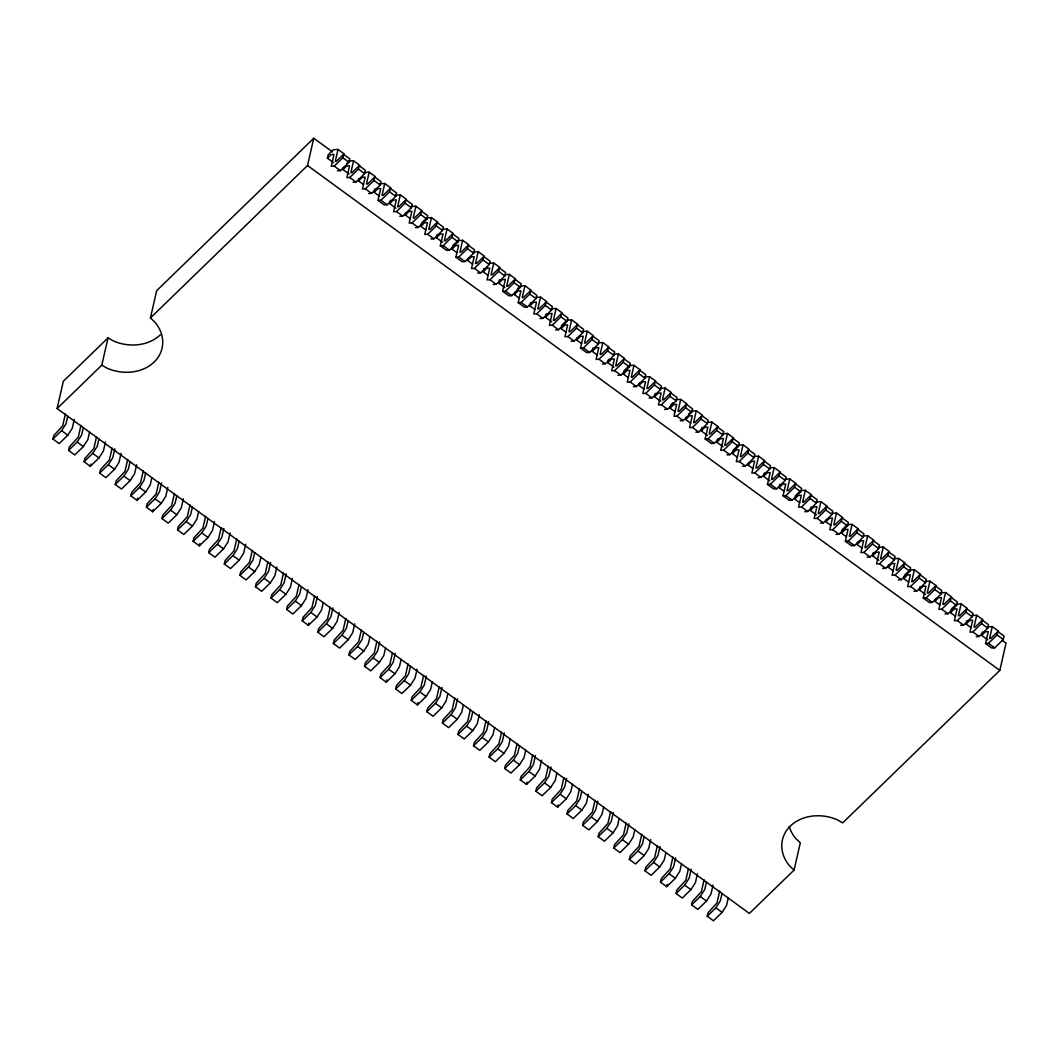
<?xml version="1.0" encoding="UTF-8"?>
<svg xmlns="http://www.w3.org/2000/svg" width="1059" height="1059" viewBox="0 0 1059 1059"><rect width="100%" height="100%" fill="white"/><g stroke="black" fill="none" stroke-linecap="round" stroke-linejoin="round"><path stroke-width="1.5" d="M789.233 826.602A40.07 32.577 12.9 0 0 795.878 838.688L800.313 842.792L794.065 870.074L749.375 913.44L57.093 408.536L63.341 381.253L108.031 337.887L113.498 340.998A40.07 32.577 12.9 0 0 160.399 334.737M74.329 419.311L72.29 428.207L67.802 435.209L59.185 443.575L52.95 439.035L53.731 435.62L62.68 425.837L65.393 413.976M67.75 416.253L66.055 423.666L61.581 430.656L52.95 439.035M89.565 432.151L87.871 439.564L83.383 446.567L74.765 454.933L68.531 450.393L69.312 446.991L78.26 437.195L80.974 425.334M83.33 427.611L81.636 435.024L77.161 442.027L68.531 450.393M57.093 408.536L101.783 365.17L108.031 337.887M105.476 442.027L103.438 450.935L98.964 457.925L90.333 466.304L84.111 461.75L84.892 458.348L93.841 448.566L96.554 436.692M90.333 466.304L90.862 464.027M98.911 438.969L97.216 446.382L92.729 453.384L84.111 461.75M121.057 453.398L119.018 462.293L114.544 469.296L105.913 477.662L99.678 473.121L100.459 469.706L109.421 459.924L112.135 448.063M114.822 448.844L112.784 457.753L108.309 464.742L99.678 473.121M101.783 365.17L107.25 368.28A40.07 32.577 12.9 0 0 154.151 362.019A40.07 32.577 12.9 0 0 154.866 322.068L150.431 317.965L156.679 290.682L313.768 138.239L332.486 151.887M136.637 464.755L134.599 473.651L130.125 480.654L121.494 489.02L115.259 484.479L116.04 481.064L124.988 471.281L127.715 459.421M130.072 461.698L128.364 469.111L123.89 476.113L115.259 484.479M151.874 477.596L150.179 485.022L145.692 492.011L137.074 500.391L130.839 495.837L131.62 492.435L140.569 482.652L143.283 470.778M137.074 500.391L137.591 498.114M145.639 473.055L143.945 480.468L139.47 487.471L130.839 495.837M167.785 487.484L165.76 496.38L161.272 503.369L152.655 511.749L146.42 507.208L147.201 503.793L156.15 494.01L158.863 482.149M152.655 511.749L153.171 509.472M161.564 482.93L159.525 491.839L155.038 498.829L146.42 507.208M183.366 498.842L181.327 507.738L176.853 514.74L168.222 523.106L162.001 518.566L162.782 515.151L171.73 505.368L174.444 493.507M176.8 495.784L175.106 503.197L170.618 510.186L162.001 518.566M198.602 511.682L196.908 519.095L192.434 526.098L183.803 534.464L177.568 529.924L178.349 526.522L187.311 516.726L190.024 504.865M192.381 507.142L190.673 514.555L186.199 521.558L177.568 529.924M214.527 521.558L212.488 530.466L208.014 537.456L199.383 545.835L193.148 541.281L193.929 537.879L202.878 528.097L205.605 516.223M199.383 545.835L199.899 543.558M207.948 518.5L206.253 525.913L201.779 532.915L193.148 541.281M230.107 532.929L228.069 541.824L223.581 548.827L214.964 557.193L208.729 552.652L209.51 549.237L218.458 539.455L221.172 527.594M223.873 528.375L221.834 537.284L217.36 544.273L208.729 552.652M150.431 317.965L307.52 165.522L313.768 138.239M245.675 544.286L243.649 553.182L239.162 560.185L230.531 568.551L224.309 564.01L225.09 560.595L234.039 550.812L236.753 538.952M239.109 541.228L237.415 548.641L232.927 555.644L224.309 564.01M333.611 162.742L327.377 158.201L328.158 154.786L333.386 149.716L338.02 149.425L344.241 153.979M260.924 557.127L259.217 564.553L254.742 571.542L246.112 579.922L239.89 575.368L240.671 571.966L249.62 562.183L252.333 550.309M338.02 149.425L335.293 161.299L336.497 161.22L343.606 154.336L349.827 158.876L349.046 162.292L340.429 170.658L337.503 170.843M327.377 158.201L331.07 154.614L333.995 154.429L331.268 166.289L334.194 166.117L342.825 157.751L343.606 154.336M254.69 552.586L252.995 559.999L248.508 567.002L239.89 575.368M349.192 174.1L342.957 169.559L343.473 167.282M276.836 567.015L274.797 575.911L270.323 582.9L261.692 591.279L255.457 586.739L256.238 583.324L265.2 573.541L267.914 561.68M346.875 163.099L348.967 161.074L353.587 160.796L350.873 172.657L352.078 172.577L359.173 165.694L365.408 170.247L364.627 173.65L355.996 182.029L353.084 182.201M342.957 169.559L346.65 165.972L349.576 165.786L346.849 177.66L349.774 177.475L358.392 169.109L359.173 165.694M270.601 562.461L268.562 571.37L264.088 578.36L255.457 586.739M363.515 184.557L358.538 180.917L359.054 178.64M292.416 578.373L290.378 587.268L285.904 594.271L277.273 602.637L271.038 598.097L271.819 594.681L280.767 584.899L283.494 573.038M364.548 172.432L369.167 172.154L366.454 184.014L367.658 183.948L374.754 177.052L380.988 181.605L380.207 185.007L371.577 193.387L368.664 193.559M358.538 180.917L362.231 177.33L365.143 177.157L362.43 189.018L365.342 188.846L373.973 180.467L374.754 177.052M286.182 573.832L284.143 582.728L279.669 589.717L271.038 598.097M379.096 195.915L374.118 192.275L374.899 188.873M380.128 183.789L384.748 183.511L382.034 195.372L383.239 195.306L390.334 188.423L396.569 192.963L395.788 196.378L387.157 204.744L384.245 204.93L378.01 200.376L380.724 188.515L377.811 188.687L374.118 192.275M307.997 589.731L305.958 598.626L301.471 605.629L292.853 613.995L286.618 609.454L287.399 606.052L296.348 596.257L299.062 584.396M378.01 200.376L380.922 200.204L389.553 191.825L390.334 188.423M301.418 586.673L299.723 594.086L295.249 601.088L286.618 609.454M395.92 208.186L389.686 203.646L390.467 200.23M323.233 602.584L321.539 609.997L317.051 616.987L308.421 625.366L302.199 620.812L302.98 617.41L311.928 607.628L314.642 595.754M395.695 195.16L400.328 194.869L397.602 206.743L398.819 206.664L405.915 199.78L412.136 204.321L411.355 207.736L402.738 216.102L399.812 216.288M308.421 625.366L308.95 623.089M389.686 203.646L393.392 200.058L396.304 199.873L393.591 211.747L396.503 211.562L405.134 203.196L405.915 199.78M317.343 596.548L315.304 605.444L310.817 612.446L302.199 620.812M410.257 218.644L405.266 215.003L405.782 212.727M339.145 612.459L337.106 621.355L332.632 628.358L324.001 636.724L317.779 632.183L318.56 628.768L327.509 618.986L330.223 607.125M411.276 206.518L415.896 206.24L413.182 218.101L414.387 218.022L421.482 211.138L427.717 215.692L426.936 219.094L418.305 227.473L415.393 227.645M405.266 215.003L408.959 211.416L411.885 211.244L409.158 223.105L412.083 222.919L420.701 214.553L421.482 211.138M332.923 607.906L330.885 616.815L326.397 623.804L317.779 632.183M425.837 230.002L420.847 226.361L421.628 222.959L426.856 217.876L431.476 217.598L437.711 222.138M354.725 623.817L352.687 632.713L348.212 639.715L339.582 648.082L333.347 643.541L334.128 640.126L343.09 630.343L345.803 618.482M431.476 217.598L428.763 229.459L429.967 229.393L437.063 222.509L443.297 227.05L442.516 230.465L433.886 238.831L430.973 239.003M420.847 226.361L424.54 222.774L427.465 222.602L424.738 234.463L427.664 234.291L436.282 225.911L437.063 222.509M348.159 620.759L346.452 628.172L341.978 635.175L333.347 643.541M442.649 242.273L436.427 237.732L437.208 234.317M442.437 229.247L447.057 228.956L444.343 240.83L445.548 240.75L452.643 233.867L458.878 238.407L458.097 241.823L449.466 250.189L446.554 250.374L440.319 245.82L443.033 233.96L440.12 234.145L436.427 237.732M369.962 636.658L368.267 644.084L363.793 651.073L355.162 659.453L348.927 654.899L349.708 651.497L358.657 641.714L361.384 629.84M440.319 245.82L443.231 245.648L451.862 237.282L452.643 233.867M363.727 632.117L362.032 639.53L357.558 646.533L348.927 654.899M456.985 252.717L452.008 249.09L452.789 245.675L458.017 240.605L462.637 240.327L468.872 244.867M462.637 240.327L459.924 252.188L461.128 252.108L468.224 245.225L474.458 249.778L473.677 253.18L465.047 261.56L462.134 261.732L455.899 257.191L458.613 245.317L455.701 245.503L452.008 249.09M385.542 648.029L383.848 655.442L379.36 662.431L370.743 670.81L364.508 666.27L365.289 662.855L374.237 653.072L376.951 641.211M455.899 257.191L458.812 257.006L467.443 248.64L468.224 245.225M379.651 641.992L377.613 650.901L373.139 657.891L364.508 666.27M472.566 264.088L467.575 260.448L468.104 258.171M401.123 659.386L399.415 666.799L394.941 673.802L386.31 682.168L380.088 677.628L380.869 674.212L389.818 664.43L392.532 652.569M473.585 251.963L478.218 251.685L475.491 263.545L476.709 263.479L483.804 256.582L490.026 261.136L489.245 264.538L480.627 272.918L477.702 273.09M386.31 682.168L386.839 679.891M467.575 260.448L471.281 256.86L474.194 256.688L471.48 268.549L474.392 268.377L483.023 259.998L483.804 256.582M395.232 653.363L393.193 662.259L388.706 669.248L380.088 677.628M488.146 275.446L483.156 271.806L483.937 268.404M417.034 669.262L414.996 678.157L410.521 685.16L401.891 693.526L395.669 688.985L396.45 685.583L405.398 675.788L408.112 663.927M489.165 263.32L493.785 263.042L491.072 274.903L492.276 274.837L499.371 267.953L505.606 272.494L504.825 275.909L496.194 284.275L493.282 284.461M483.156 271.806L486.849 268.218L489.774 268.046L487.047 279.907L489.973 279.735L498.59 271.356L499.371 267.953M410.468 666.204L408.774 673.617L404.286 680.619L395.669 688.985M504.971 287.717L498.736 283.177L499.517 279.761M504.746 274.691L509.366 274.4L506.652 286.274L507.857 286.195L514.952 279.311L521.187 283.852L520.406 287.267L511.775 295.633L508.863 295.818L502.628 291.278L505.355 279.404L502.429 279.589L498.736 283.177M432.271 682.115L430.576 689.528L426.102 696.518L417.471 704.897L411.236 700.343L412.017 696.941L420.979 687.159L423.693 675.285M417.471 704.897L417.987 702.62M502.628 291.278L505.553 291.093L514.171 282.727L514.952 279.311M426.38 676.079L424.341 684.974L419.867 691.977L411.236 700.343M519.294 298.175L514.317 294.534L514.833 292.258M517.189 289.094L520.326 286.049L524.946 285.771L522.233 297.632L523.437 297.553L530.533 290.669L536.767 295.223L535.986 298.625L527.356 307.004L524.443 307.176L518.208 302.636L520.922 290.775L518.01 290.947L514.317 294.534M447.851 693.473L446.157 700.886L441.682 707.889L433.052 716.255L426.817 711.714L427.598 708.299L436.546 698.516L439.273 686.656M518.208 302.636L521.121 302.45L529.752 294.084L530.533 290.669M441.96 687.437L439.922 696.345L435.448 703.335L426.817 711.714M534.874 309.532L529.897 305.892L530.678 302.49M463.432 704.831L461.737 712.244L457.25 719.246L448.632 727.612L442.397 723.072L443.178 719.657L452.127 709.874L454.841 698.013M535.907 297.407L540.527 297.129L537.813 308.99L539.018 308.924L546.113 302.04L552.348 306.58L551.567 309.996L542.936 318.362L540.024 318.534M529.897 305.892L533.59 302.305L536.503 302.133L533.789 313.993L536.701 313.821L545.332 305.442L546.113 302.04M457.541 698.808L455.502 707.703L451.028 714.706L442.397 723.072M551.699 321.804L545.464 317.263L546.245 313.848M479.343 714.706L477.305 723.615L472.83 730.604L464.199 738.983L457.978 734.43L458.759 731.028L467.707 721.245L470.421 709.371M551.474 308.778L556.107 308.487L553.38 320.361L554.598 320.281L561.694 313.398L567.915 317.938L567.134 321.354L558.517 329.72L555.591 329.905M545.464 317.263L549.171 313.676L552.083 313.49L549.369 325.351L552.282 325.179L560.913 316.813L561.694 313.398M472.777 711.648L471.083 719.061L466.595 726.064L457.978 734.43M566.036 332.248L561.045 328.621L561.826 325.206L567.055 320.136L571.675 319.858L577.91 324.398M494.593 727.559L492.885 734.972L488.411 741.962L479.78 750.341L473.558 745.801L474.339 742.385L483.288 732.603L486.002 720.742M571.675 319.858L568.961 331.719L570.166 331.639L577.261 324.756L583.496 329.309L582.715 332.711L574.084 341.091L571.172 341.263M561.045 328.621L564.738 325.034L567.664 324.848L564.937 336.722L567.862 336.537L576.48 328.171L577.261 324.756M488.702 721.523L486.663 730.432L482.176 737.421L473.558 745.801M581.603 343.619L576.625 339.979L577.142 337.702M582.635 331.493L587.255 331.215L584.542 343.076L585.746 343.01L592.841 336.113L599.076 340.667L598.295 344.069L589.664 352.448L586.752 352.621L580.517 348.08L583.244 336.219L580.319 336.391L576.625 339.979M510.16 738.917L508.466 746.33L503.991 753.333L495.36 761.699L489.126 757.159L489.907 753.743L498.855 743.961L501.582 732.1M580.517 348.08L583.443 347.908L592.06 339.529L592.841 336.113M504.269 732.894L502.231 741.79L497.756 748.779L489.126 757.159M597.183 354.977L592.206 351.336L592.987 347.934M525.741 750.275L524.046 757.688L519.572 764.691L510.941 773.057L504.706 768.516L505.487 765.114L514.436 755.319L517.163 743.458M598.216 342.851L602.836 342.573L600.122 354.434L601.327 354.368L608.422 347.484L614.657 352.025L613.876 355.44L605.245 363.806L602.333 363.992M592.206 351.336L595.899 347.749L598.812 347.577L596.098 359.438L599.01 359.266L607.641 350.886L608.422 347.484M519.506 745.735L517.811 753.148L513.337 760.15L504.706 768.516M614.008 367.248L607.787 362.707L608.568 359.292M541.665 760.15L539.627 769.059L535.139 776.048L526.522 784.428L520.287 779.874L521.068 776.472L530.016 766.69L532.73 754.815M613.796 354.222L618.416 353.931L615.703 365.805L616.907 365.726L624.003 358.842L630.237 363.383L629.456 366.798L620.826 375.164L617.913 375.349M526.522 784.428L527.038 782.151M607.787 362.707L611.48 359.12L614.392 358.935L611.678 370.809L614.591 370.624L623.221 362.257L624.003 358.842M535.43 755.61L533.392 764.505L528.918 771.508L520.287 779.874M628.344 377.706L623.354 374.065L624.135 370.65L629.364 365.58L633.997 365.302L640.218 369.843M556.902 773.004L555.194 780.417L550.72 787.419L542.089 795.786L535.867 791.245L536.648 787.83L545.597 778.047L548.31 766.186M633.997 365.302L631.27 377.163L632.488 377.083L639.583 370.2L645.805 374.754L645.024 378.156L636.406 386.535L633.481 386.707M623.354 374.065L627.06 370.478L629.973 370.306L627.259 382.167L630.171 381.981L638.802 373.615L639.583 370.2M551.011 766.968L548.972 775.876L544.485 782.866L535.867 791.245M643.925 389.063L638.934 385.423L639.451 383.159M572.482 784.362L570.775 791.775L566.3 798.777L557.669 807.143L551.448 802.603L552.229 799.188L561.177 789.405L563.891 777.544M644.944 376.938L649.564 376.66L646.85 388.521L648.055 388.454L655.15 381.571L661.385 386.111L660.604 389.527L651.973 397.893L649.061 398.065M557.669 807.143L558.199 804.88M638.934 385.423L642.628 381.836L645.553 381.664L642.826 393.524L645.752 393.352L654.369 384.973L655.15 381.571M566.591 778.339L564.553 787.234L560.065 794.237L551.448 802.603M660.75 401.335L654.515 396.794L655.296 393.379M588.394 794.237L586.355 803.146L581.881 810.135L573.25 818.514L567.015 813.961L567.796 810.559L576.745 800.776L579.472 788.902M660.525 388.309L665.145 388.018L662.431 399.892L663.636 399.812L670.731 392.929L676.966 397.469L676.185 400.884L667.554 409.251L664.642 409.436M654.515 396.794L658.208 393.207L661.134 393.021L658.407 404.882L661.332 404.71L669.95 396.344L670.731 392.929M581.828 791.179L580.12 798.592L575.646 805.595L567.015 813.961M675.073 411.779L670.095 408.152L670.876 404.737L672.968 402.711M603.63 807.09L601.936 814.503L597.461 821.493L588.83 829.872L582.596 825.332L583.377 821.916L592.325 812.134L595.052 800.273M676.105 399.667L680.725 399.389L678.012 411.249L679.216 411.17L686.311 404.286L692.546 408.84L691.765 412.242L683.134 420.622L680.222 420.794M670.095 408.152L673.789 404.564L676.701 404.379L673.987 416.253L676.9 416.068L685.53 407.702L686.311 404.286M597.739 801.054L595.701 809.963L591.226 816.952L582.596 825.332M690.653 423.15L685.676 419.51L686.192 417.233M619.211 818.448L617.516 825.861L613.029 832.864L604.411 841.23L598.176 836.689L598.957 833.274L607.906 823.492L610.619 811.631M688.549 414.069L691.686 411.024L696.306 410.746L693.592 422.607L694.797 422.541L701.892 415.644L708.127 420.198L707.346 423.6L698.715 431.979L695.803 432.151M685.676 419.51L689.369 415.922L692.282 415.75L689.568 427.611L692.48 427.439L701.111 419.06L701.892 415.644M613.32 812.425L611.281 821.321L606.807 828.31L598.176 836.689M707.478 435.421L701.243 430.867L702.024 427.465M707.253 422.382L711.886 422.104L709.159 433.965L710.377 433.899L717.472 427.015L723.694 431.556L722.913 434.971L714.296 443.337L711.37 443.522L705.148 438.969L707.862 427.108L704.95 427.28L701.243 430.867M634.791 829.806L633.083 837.219L628.609 844.222L619.978 852.588L613.757 848.047L614.538 844.645L623.486 834.849L626.2 822.989M705.148 438.969L708.061 438.797L716.691 430.417L717.472 427.015M628.9 823.783L626.862 832.678L622.374 839.681L613.757 848.047M723.059 446.779L716.824 442.238L717.605 438.823M650.703 839.681L648.664 848.59L644.19 855.579L635.559 863.959L629.337 859.405L630.118 856.003L639.067 846.22L641.78 834.346M722.834 433.753L727.454 433.462L724.74 445.336L725.944 445.257L733.04 438.373L739.275 442.914L738.494 446.329L729.863 454.695L726.951 454.88M716.824 442.238L720.517 438.651L723.443 438.466L720.716 450.34L723.641 450.154L732.259 441.788L733.04 438.373M644.137 836.623L642.442 844.036L637.955 851.039L629.337 859.405M737.382 457.236L732.404 453.596L733.185 450.181L738.414 445.111L743.034 444.833L749.269 449.373M665.939 852.535L664.245 859.948L659.77 866.95L651.139 875.316L644.905 870.776L645.686 867.361L654.634 857.578L657.361 845.717M743.034 444.833L740.32 456.694L741.525 456.628L748.62 449.731L754.855 454.285L754.074 457.687L745.443 466.066L742.531 466.238M732.404 453.596L736.098 450.009L739.023 449.837L736.296 461.698L739.222 461.512L747.839 453.146L748.62 449.731M660.048 846.498L658.01 855.407L653.535 862.397L644.905 870.776M752.962 468.594L747.985 464.954L748.501 462.69M681.519 863.892L679.825 871.305L675.351 878.308L666.72 886.674L660.485 882.134L661.266 878.718L670.215 868.936L672.942 857.075M753.995 456.469L758.615 456.191L755.901 468.052L757.106 467.985L764.201 461.102L770.436 465.642L769.655 469.058L761.024 477.424L758.112 477.596M666.72 886.674L667.236 884.411M747.985 464.954L751.678 461.367L754.59 461.194L751.877 473.055L754.789 472.883L763.42 464.504L764.201 461.102M675.629 857.869L673.59 866.765L669.116 873.768L660.485 882.134M769.787 480.865L763.552 476.325L764.333 472.91M769.562 467.84L774.195 467.548L771.481 479.423L772.686 479.343L779.781 472.46L786.016 477L785.235 480.415L776.604 488.781L773.692 488.967L767.457 484.413L770.171 472.552L767.259 472.738L763.552 476.325M697.444 873.768L695.406 882.676L690.918 889.666L682.3 898.045L676.066 893.492L676.847 890.089L685.795 880.307L688.509 868.433M767.457 484.413L770.37 484.241L779 475.875L779.781 472.46M691.209 869.227L689.171 878.123L684.696 885.125L676.066 893.492M784.123 491.31L779.133 487.683L779.914 484.267M785.143 479.197L789.776 478.92L787.049 490.78L788.267 490.701L795.362 483.817L801.584 488.371L800.803 491.773L792.185 500.152L789.259 500.325L783.038 495.784L785.752 483.91L782.839 484.095L779.133 487.683M713.011 885.139L710.973 894.034L706.499 901.024L697.868 909.403L691.646 904.863L692.427 901.447L701.376 891.665L704.089 879.804M783.038 495.784L785.95 495.599L794.581 487.233L795.362 483.817M706.446 882.068L704.751 889.494L700.264 896.483L691.646 904.863M799.704 502.681L794.713 499.041L795.494 495.638L800.723 490.555L805.343 490.277L811.578 494.818M728.261 897.979L726.553 905.392L722.079 912.395L713.448 920.761L707.227 916.22L708.008 912.805L716.956 903.023L719.67 891.162M805.343 490.277L802.629 502.138L803.834 502.072L810.929 495.175L817.164 499.729L816.383 503.131L807.752 511.51L804.84 511.682M794.713 499.041L798.407 495.453L801.332 495.281L798.605 507.142L801.531 506.97L810.148 498.59L810.929 495.175M722.026 893.439L720.332 900.852L715.844 907.841L707.227 916.22M816.529 514.952L810.294 510.398L811.075 506.996M816.304 501.913L820.924 501.635L818.21 513.496L819.414 513.43L826.51 506.546L832.745 511.087L831.964 514.502L823.333 522.868L820.421 523.053M810.294 510.398L813.987 506.811L816.899 506.639L814.186 518.5L817.111 518.328L825.729 509.948L826.51 506.546M830.852 525.396L825.874 521.769L826.391 519.492M831.884 513.284L836.504 512.993L833.79 524.867L834.995 524.787L842.09 517.904L848.325 522.444L847.544 525.86L838.913 534.226L836.001 534.411M825.874 521.769L829.568 518.182L832.48 517.997L829.766 529.871L832.678 529.685L841.309 521.319L842.09 517.904M846.432 536.767L841.442 533.127L842.223 529.712L847.452 524.642L852.085 524.364L858.319 528.904M852.085 524.364L849.371 536.225L850.576 536.158L857.671 529.262L863.906 533.815L863.125 537.217L854.494 545.597L851.582 545.769L845.347 541.228L848.06 529.368L845.148 529.54L841.442 533.127M845.347 541.228L848.259 541.043L856.89 532.677L857.671 529.262M862.013 548.125L857.022 544.485L857.552 542.221M863.032 536L867.665 535.722L864.938 547.582L866.156 547.516L873.251 540.633L879.473 545.173L878.692 548.588L870.074 556.955L867.149 557.127M857.022 544.485L860.729 540.897L863.641 540.725L860.927 552.586L863.84 552.414L872.47 544.035L873.251 540.633M878.838 560.396L872.603 555.856L873.384 552.441M878.613 547.371L883.232 547.079L880.519 558.953L881.723 558.874L888.819 551.991L895.054 556.531L894.273 559.946L885.642 568.312L882.729 568.498M872.603 555.856L876.296 552.269L879.222 552.083L876.495 563.944L879.42 563.772L888.038 555.406L888.819 551.991M893.161 570.841L888.183 567.214L888.7 564.937M894.193 558.728L898.813 558.45L896.099 570.311L897.304 570.232L904.399 563.348L910.634 567.902L909.853 571.304L901.222 579.683L898.31 579.855M888.183 567.214L891.877 563.626L894.789 563.441L892.075 575.315L895.001 575.13L903.618 566.764L904.399 563.348M908.741 582.212L903.764 578.571L904.545 575.169L909.774 570.086L914.394 569.808L920.628 574.349M914.394 569.808L911.68 581.669L912.884 581.603L919.98 574.706L926.215 579.26L925.434 582.662L916.803 591.041L913.891 591.213M903.764 578.571L907.457 574.984L910.369 574.812L907.656 586.673L910.568 586.501L919.199 578.121L919.98 574.706M925.566 594.483L919.331 589.929L920.112 586.527M925.341 581.444L929.974 581.166L927.26 593.027L928.465 592.961L935.56 586.077L941.795 590.618L941.014 594.033L932.383 602.399L929.471 602.584L923.236 598.031L925.95 586.17L923.038 586.342L919.331 589.929M923.236 598.031L926.148 597.858L934.779 589.479L935.56 586.077M939.902 604.927L934.912 601.3L935.441 599.023M940.921 592.815L945.555 592.537L942.828 604.398L944.046 604.318L951.141 597.435L957.362 601.975L956.581 605.391L947.964 613.757L945.038 613.942M934.912 601.3L938.618 597.713L941.53 597.528L938.817 609.402L941.729 609.216L950.36 600.85L951.141 597.435M955.483 616.298L950.492 612.658L951.273 609.243L956.502 604.173L961.122 603.895L967.357 608.435M961.122 603.895L958.408 615.756L959.613 615.689L966.708 608.793L972.943 613.346L972.162 616.748L963.531 625.128L960.619 625.3M950.492 612.658L954.185 609.071L957.111 608.899L954.384 620.759L957.31 620.574L965.927 612.208L966.708 608.793M971.05 627.656L966.073 624.016L966.854 620.614M972.083 615.531L976.702 615.253L973.989 627.113L975.193 627.047L982.289 620.164L988.524 624.704L987.743 628.119L979.112 636.485L976.199 636.658M966.073 624.016L969.766 620.428L972.678 620.256L969.965 632.117L972.89 631.945L981.508 623.566L982.289 620.164M987.875 639.927L981.653 635.387L982.434 631.971M987.663 626.902L992.283 626.61L989.569 638.484L990.774 638.405L997.869 631.521L1004.104 636.062L1003.323 639.477L994.692 647.843L991.78 648.029L985.545 643.475L988.259 631.614L985.347 631.799L981.653 635.387M985.545 643.475L988.457 643.303L997.088 634.937L997.869 631.521M794.065 870.074L789.63 865.971A40.07 32.577 12.9 0 1 790.345 826.02A40.07 32.577 12.9 0 1 837.245 819.759L842.712 822.869L999.802 670.426L1006.05 643.144L1002.039 640.218M353.587 160.796L359.822 165.336M369.167 172.154L375.402 176.694M384.748 183.511L390.983 188.065M400.328 194.869L406.55 199.423M415.896 206.24L422.131 210.781M447.057 228.956L453.292 233.51M478.218 251.685L484.44 256.225M493.785 263.042L500.02 267.596M509.366 274.4L515.601 278.954M524.946 285.771L531.181 290.312M540.527 297.129L546.762 301.669M556.107 308.487L562.329 313.04M587.255 331.215L593.49 335.756M602.836 342.573L609.071 347.127M618.416 353.931L624.651 358.485M649.564 376.66L655.799 381.2M665.145 388.018L671.38 392.571M680.725 399.389L686.96 403.929M696.306 410.746L702.541 415.287M711.886 422.104L718.108 426.658M727.454 433.462L733.688 438.016M758.615 456.191L764.85 460.731M774.195 467.548L780.43 472.102M789.776 478.92L795.997 483.46M820.924 501.635L827.158 506.189M836.504 512.993L842.739 517.547M867.665 535.722L873.887 540.262M883.232 547.079L889.467 551.633M898.813 558.45L905.048 562.991M929.974 581.166L936.209 585.72M945.555 592.537L951.776 597.077M976.702 615.253L982.937 619.793M992.283 626.61L998.518 631.164M342.825 157.751L349.046 162.292M358.392 169.109L364.627 173.65M373.973 180.467L380.207 185.007M389.553 191.825L395.788 196.378M405.134 203.196L411.355 207.736M420.701 214.553L426.936 219.094M436.282 225.911L442.516 230.465M451.862 237.282L458.097 241.823M467.443 248.64L473.677 253.18M483.023 259.998L489.245 264.538M498.59 271.356L504.825 275.909M514.171 282.727L520.406 287.267M529.752 294.084L535.986 298.625M545.332 305.442L551.567 309.996M560.913 316.813L567.134 321.354M576.48 328.171L582.715 332.711M592.06 339.529L598.295 344.069M607.641 350.886L613.876 355.44M623.221 362.257L629.456 366.798M638.802 373.615L645.024 378.156M654.369 384.973L660.604 389.527M669.95 396.344L676.185 400.884M685.53 407.702L691.765 412.242M701.111 419.06L707.346 423.6M716.691 430.417L722.913 434.971M732.259 441.788L738.494 446.329M747.839 453.146L754.074 457.687M763.42 464.504L769.655 469.058M779 475.875L785.235 480.415M794.581 487.233L800.803 491.773M810.148 498.59L816.383 503.131M825.729 509.948L831.964 514.502M841.309 521.319L847.544 525.86M856.89 532.677L863.125 537.217M872.47 544.035L878.692 548.588M888.038 555.406L894.273 559.946M903.618 566.764L909.853 571.304M919.199 578.121L925.434 582.662M934.779 589.479L941.014 594.033M950.36 600.85L956.581 605.391M965.927 612.208L972.162 616.748M981.508 623.566L987.743 628.119M997.088 634.937L1003.323 639.477M334.194 166.117L340.429 170.658M349.774 177.475L355.996 182.029M365.342 188.846L371.577 193.387M380.922 200.204L387.157 204.744M396.503 211.562L402.738 216.102M412.083 222.919L418.305 227.473M427.664 234.291L433.886 238.831M443.231 245.648L449.466 250.189M458.812 257.006L465.047 261.56M474.392 268.377L480.627 272.918M489.973 279.735L496.194 284.275M505.553 291.093L511.775 295.633M521.121 302.45L527.356 307.004M536.701 313.821L542.936 318.362M552.282 325.179L558.517 329.72M567.862 336.537L574.084 341.091M583.443 347.908L589.664 352.448M599.01 359.266L605.245 363.806M614.591 370.624L620.826 375.164M630.171 381.981L636.406 386.535M645.752 393.352L651.973 397.893M661.332 404.71L667.554 409.251M676.9 416.068L683.134 420.622M692.48 427.439L698.715 431.979M708.061 438.797L714.296 443.337M723.641 450.154L729.863 454.695M739.222 461.512L745.443 466.066M754.789 472.883L761.024 477.424M770.37 484.241L776.604 488.781M785.95 495.599L792.185 500.152M801.531 506.97L807.752 511.51M817.111 518.328L823.333 522.868M832.678 529.685L838.913 534.226M848.259 541.043L854.494 545.597M863.84 552.414L870.074 556.955M879.42 563.772L885.642 568.312M895.001 575.13L901.222 579.683M910.568 586.501L916.803 591.041M926.148 597.858L932.383 602.399M941.729 609.216L947.964 613.757M957.31 620.574L963.531 625.128M972.89 631.945L979.112 636.485M988.457 643.303L994.692 647.843M307.52 165.522L999.802 670.426M61.581 430.656L67.802 435.209M77.161 442.027L83.383 446.567M92.729 453.384L98.964 457.925M108.309 464.742L114.544 469.296M123.89 476.113L130.125 480.654M139.47 487.471L145.692 492.011M155.038 498.829L161.272 503.369M170.618 510.186L176.853 514.74M186.199 521.558L192.434 526.098M201.779 532.915L208.014 537.456M217.36 544.273L223.581 548.827M232.927 555.644L239.162 560.185M248.508 567.002L254.742 571.542M264.088 578.36L270.323 582.9M279.669 589.717L285.904 594.271M295.249 601.088L301.471 605.629M310.817 612.446L317.051 616.987M326.397 623.804L332.632 628.358M341.978 635.175L348.212 639.715M357.558 646.533L363.793 651.073M373.139 657.891L379.36 662.431M388.706 669.248L394.941 673.802M404.286 680.619L410.521 685.16M419.867 691.977L426.102 696.518M435.448 703.335L441.682 707.889M451.028 714.706L457.25 719.246M466.595 726.064L472.83 730.604M482.176 737.421L488.411 741.962M497.756 748.779L503.991 753.333M513.337 760.15L519.572 764.691M528.918 771.508L535.139 776.048M544.485 782.866L550.72 787.419M560.065 794.237L566.3 798.777M575.646 805.595L581.881 810.135M591.226 816.952L597.461 821.493M606.807 828.31L613.029 832.864M622.374 839.681L628.609 844.222M637.955 851.039L644.19 855.579M653.535 862.397L659.77 866.95M669.116 873.768L675.351 878.308M684.696 885.125L690.918 889.666M700.264 896.483L706.499 901.024M715.844 907.841L722.079 912.395"/></g></svg>
